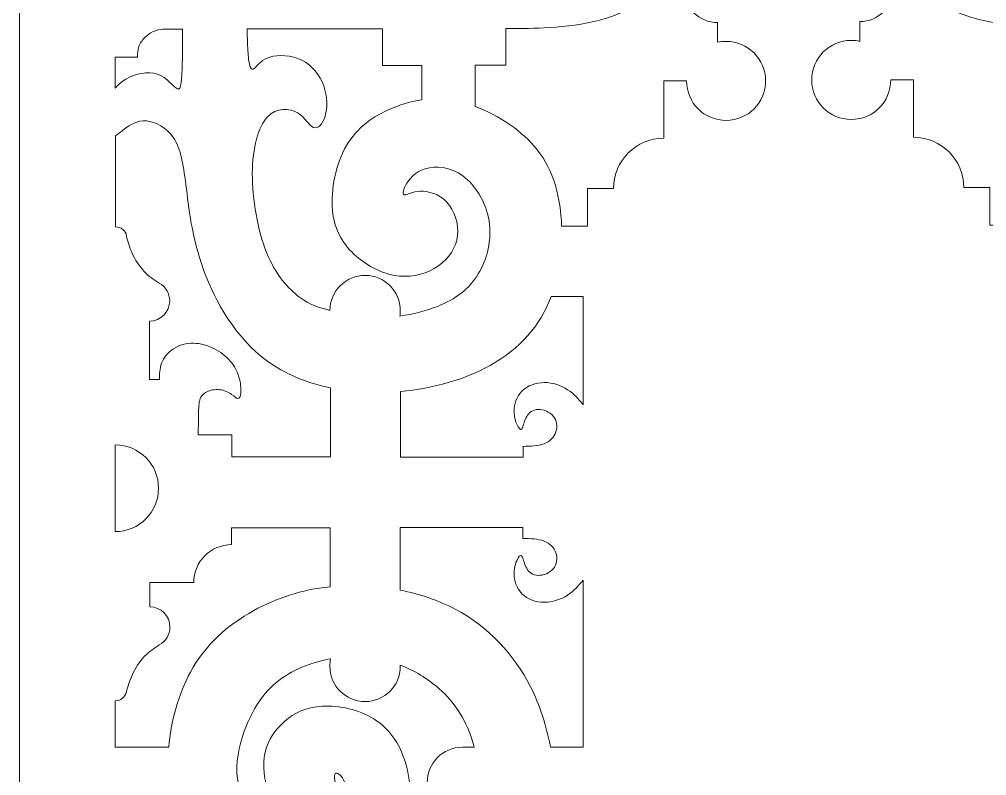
# Model space of a CAD drawing. Header units: centimetres. Extents: x -9.9 to 31.1, y -6.7 to 14.3.
# Drawn here: x 11.988 to 16.053, y -0.709 to 2.468 of the extents above; entities that cross this region are included whole.
import ezdxf

# ---------------------------------------------------------------- set-up
doc = ezdxf.new("R2010")
doc.units = ezdxf.units.CM
doc.header["$MEASUREMENT"] = 0
doc.layers.add('Layer 1', color=7, linetype='Continuous')

msp = doc.modelspace()

# ---------------------------------------------------------------- linework, layer by layer
at = {"layer": 'Layer 1', "lineweight": 9}
for points, knots in [([(14.488, -5.241), (14.488, -5.241), (11.988, -5.241), (11.988, -5.241), (11.988, -5.241), (11.988, -5.241), (11.988, 3.991), (11.988, 3.991), (11.988, 3.991), (11.988, 3.991), (12.222, 3.991), (12.222, 3.991), (12.222, 3.991), (12.302, 4.462), (12.648, 4.843), (13.11, 4.967), (13.11, 4.967), (13.11, 4.967), (13.11, 5.298), (13.11, 5.298), (13.11, 5.298), (13.11, 5.298), (15.224, 5.298), (15.224, 5.298), (15.224, 5.298), (15.224, 5.298), (17.338, 5.298), (17.338, 5.298), (17.338, 5.298), (17.338, 5.298), (17.338, 4.967), (17.338, 4.967), (17.338, 4.967), (17.8, 4.843), (18.147, 4.461), (18.226, 3.991), (18.226, 3.991), (18.226, 3.991), (18.46, 3.991), (18.46, 3.991), (18.46, 3.991), (18.46, 3.991), (18.46, -5.241), (18.46, -5.241), (18.46, -5.241), (18.46, -5.241), (15.96, -5.241), (15.96, -5.241), (15.96, -5.241), (15.96, -4.978), (15.82, -4.736), (15.592, -4.604), (15.592, -4.604), (15.478, -4.538), (15.351, -4.506), (15.224, -4.506), (15.224, -4.506), (15.097, -4.506), (14.97, -4.539), (14.856, -4.604), (14.856, -4.604), (14.628, -4.735), (14.488, -4.978), (14.488, -5.241)], [0, 0, 0, 0, 0.0588235, 0.0588235, 0.0588235, 0.0588235, 0.1176471, 0.1176471, 0.1176471, 0.1176471, 0.1764706, 0.1764706, 0.1764706, 0.1764706, 0.2352941, 0.2352941, 0.2352941, 0.2352941, 0.2941176, 0.2941176, 0.2941176, 0.2941176, 0.3529412, 0.3529412, 0.3529412, 0.3529412, 0.4117647, 0.4117647, 0.4117647, 0.4117647, 0.4705882, 0.4705882, 0.4705882, 0.4705882, 0.5294118, 0.5294118, 0.5294118, 0.5294118, 0.5882353, 0.5882353, 0.5882353, 0.5882353, 0.6470588, 0.6470588, 0.6470588, 0.6470588, 0.7058824, 0.7058824, 0.7058824, 0.7058824, 0.7647059, 0.7647059, 0.7647059, 0.7647059, 0.8235294, 0.8235294, 0.8235294, 0.8235294, 0.8823529, 0.8823529, 0.8823529, 0.8823529, 1, 1, 1, 1]), ([(13.903, 2.101), (13.903, 2.101), (13.903, 2.275), (13.903, 2.275), (13.903, 2.275), (13.903, 2.275), (14.033, 2.275), (14.033, 2.275), (14.033, 2.275), (14.033, 2.275), (14.033, 2.429), (14.033, 2.429), (14.033, 2.429), (14.082, 2.429), (14.131, 2.429), (14.194, 2.432), (14.194, 2.432), (14.257, 2.435), (14.333, 2.442), (14.402, 2.458), (14.402, 2.458), (14.471, 2.474), (14.532, 2.498), (14.59, 2.536), (14.59, 2.536), (14.648, 2.574), (14.704, 2.624), (14.743, 2.675), (14.743, 2.675), (14.782, 2.726), (14.804, 2.778), (14.815, 2.82), (14.815, 2.82), (14.825, 2.862), (14.824, 2.895), (14.822, 2.927), (14.822, 2.927), (14.822, 2.927), (14.92, 2.927), (14.92, 2.927), (14.92, 2.927), (14.92, 2.977), (14.961, 3.018), (15.011, 3.018), (15.011, 3.018), (15.061, 3.018), (15.102, 2.977), (15.102, 2.927), (15.102, 2.927), (15.102, 2.877), (15.061, 2.836), (15.011, 2.836), (15.011, 2.836), (15.011, 2.836), (14.922, 2.836), (14.922, 2.836), (14.922, 2.836), (14.922, 2.836), (14.922, 2.734), (14.922, 2.734), (14.922, 2.734), (14.844, 2.734), (14.782, 2.671), (14.782, 2.594), (14.782, 2.594), (14.782, 2.516), (14.845, 2.454), (14.922, 2.454), (14.922, 2.454), (14.922, 2.454), (14.922, 2.371), (14.922, 2.371), (14.922, 2.371), (14.934, 2.374), (14.946, 2.375), (14.958, 2.375), (14.958, 2.375), (15.05, 2.375), (15.124, 2.301), (15.124, 2.209), (15.124, 2.209), (15.124, 2.117), (15.05, 2.043), (14.958, 2.043), (14.958, 2.043), (14.866, 2.043), (14.792, 2.117), (14.792, 2.209), (14.792, 2.209), (14.792, 2.209), (14.696, 2.209), (14.696, 2.209), (14.696, 2.209), (14.696, 2.209), (14.696, 1.968), (14.696, 1.968), (14.696, 1.968), (14.58, 1.968), (14.485, 1.874), (14.485, 1.757), (14.485, 1.757), (14.485, 1.757), (14.376, 1.757), (14.376, 1.757), (14.376, 1.757), (14.376, 1.757), (14.376, 1.599), (14.376, 1.599), (14.376, 1.599), (14.376, 1.599), (14.267, 1.599), (14.267, 1.599), (14.267, 1.599), (14.265, 1.659), (14.256, 1.716), (14.242, 1.765), (14.242, 1.765), (14.207, 1.888), (14.136, 1.965), (14.051, 2.024), (14.051, 2.024), (14.005, 2.056), (13.954, 2.083), (13.903, 2.102), (13.903, 2.102), (13.903, 2.102), (13.903, 2.1), (13.903, 2.101)], [0, 0, 0, 0, 0.030303, 0.030303, 0.030303, 0.030303, 0.0606061, 0.0606061, 0.0606061, 0.0606061, 0.0909091, 0.0909091, 0.0909091, 0.0909091, 0.1212121, 0.1212121, 0.1212121, 0.1212121, 0.1515152, 0.1515152, 0.1515152, 0.1515152, 0.1818182, 0.1818182, 0.1818182, 0.1818182, 0.2121212, 0.2121212, 0.2121212, 0.2121212, 0.2424242, 0.2424242, 0.2424242, 0.2424242, 0.2727273, 0.2727273, 0.2727273, 0.2727273, 0.3030303, 0.3030303, 0.3030303, 0.3030303, 0.3333333, 0.3333333, 0.3333333, 0.3333333, 0.3636364, 0.3636364, 0.3636364, 0.3636364, 0.3939394, 0.3939394, 0.3939394, 0.3939394, 0.4242424, 0.4242424, 0.4242424, 0.4242424, 0.4545455, 0.4545455, 0.4545455, 0.4545455, 0.4848485, 0.4848485, 0.4848485, 0.4848485, 0.5151515, 0.5151515, 0.5151515, 0.5151515, 0.5454545, 0.5454545, 0.5454545, 0.5454545, 0.5757576, 0.5757576, 0.5757576, 0.5757576, 0.6060606, 0.6060606, 0.6060606, 0.6060606, 0.6363636, 0.6363636, 0.6363636, 0.6363636, 0.6666667, 0.6666667, 0.6666667, 0.6666667, 0.6969697, 0.6969697, 0.6969697, 0.6969697, 0.7272727, 0.7272727, 0.7272727, 0.7272727, 0.7575758, 0.7575758, 0.7575758, 0.7575758, 0.7878788, 0.7878788, 0.7878788, 0.7878788, 0.8181818, 0.8181818, 0.8181818, 0.8181818, 0.8484848, 0.8484848, 0.8484848, 0.8484848, 0.8787879, 0.8787879, 0.8787879, 0.8787879, 0.9090909, 0.9090909, 0.9090909, 0.9090909, 0.9393939, 0.9393939, 0.9393939, 0.9393939, 1, 1, 1, 1]), ([(16.539, 2.105), (16.539, 2.105), (16.539, 2.279), (16.539, 2.279), (16.539, 2.279), (16.539, 2.279), (16.409, 2.279), (16.409, 2.279), (16.409, 2.279), (16.409, 2.279), (16.409, 2.433), (16.409, 2.433), (16.409, 2.433), (16.36, 2.433), (16.311, 2.433), (16.248, 2.436), (16.248, 2.436), (16.185, 2.439), (16.109, 2.446), (16.04, 2.462), (16.04, 2.462), (15.971, 2.478), (15.91, 2.502), (15.852, 2.54), (15.852, 2.54), (15.794, 2.578), (15.738, 2.628), (15.699, 2.679), (15.699, 2.679), (15.66, 2.73), (15.638, 2.782), (15.627, 2.824), (15.627, 2.824), (15.617, 2.866), (15.618, 2.899), (15.62, 2.931), (15.62, 2.931), (15.62, 2.931), (15.522, 2.931), (15.522, 2.931), (15.522, 2.931), (15.522, 2.981), (15.481, 3.022), (15.431, 3.022), (15.431, 3.022), (15.381, 3.022), (15.34, 2.981), (15.34, 2.931), (15.34, 2.931), (15.34, 2.881), (15.381, 2.84), (15.431, 2.84), (15.431, 2.84), (15.431, 2.84), (15.52, 2.84), (15.52, 2.84), (15.52, 2.84), (15.52, 2.84), (15.52, 2.738), (15.52, 2.738), (15.52, 2.738), (15.598, 2.738), (15.66, 2.675), (15.66, 2.598), (15.66, 2.598), (15.66, 2.52), (15.597, 2.458), (15.52, 2.458), (15.52, 2.458), (15.52, 2.458), (15.52, 2.375), (15.52, 2.375), (15.52, 2.375), (15.508, 2.378), (15.496, 2.379), (15.484, 2.379), (15.484, 2.379), (15.392, 2.379), (15.318, 2.305), (15.318, 2.213), (15.318, 2.213), (15.318, 2.121), (15.392, 2.047), (15.484, 2.047), (15.484, 2.047), (15.576, 2.047), (15.65, 2.121), (15.65, 2.213), (15.65, 2.213), (15.65, 2.213), (15.746, 2.213), (15.746, 2.213), (15.746, 2.213), (15.746, 2.213), (15.746, 1.972), (15.746, 1.972), (15.746, 1.972), (15.862, 1.972), (15.957, 1.878), (15.957, 1.761), (15.957, 1.761), (15.957, 1.761), (16.066, 1.761), (16.066, 1.761), (16.066, 1.761), (16.066, 1.761), (16.066, 1.603), (16.066, 1.603), (16.066, 1.603), (16.066, 1.603), (16.175, 1.603), (16.175, 1.603), (16.175, 1.603), (16.177, 1.663), (16.186, 1.72), (16.2, 1.769), (16.2, 1.769), (16.235, 1.892), (16.306, 1.969), (16.391, 2.028), (16.391, 2.028), (16.437, 2.06), (16.488, 2.087), (16.539, 2.106), (16.539, 2.106), (16.539, 2.106), (16.539, 2.104), (16.539, 2.105)], [0, 0, 0, 0, 0.030303, 0.030303, 0.030303, 0.030303, 0.0606061, 0.0606061, 0.0606061, 0.0606061, 0.0909091, 0.0909091, 0.0909091, 0.0909091, 0.1212121, 0.1212121, 0.1212121, 0.1212121, 0.1515152, 0.1515152, 0.1515152, 0.1515152, 0.1818182, 0.1818182, 0.1818182, 0.1818182, 0.2121212, 0.2121212, 0.2121212, 0.2121212, 0.2424242, 0.2424242, 0.2424242, 0.2424242, 0.2727273, 0.2727273, 0.2727273, 0.2727273, 0.3030303, 0.3030303, 0.3030303, 0.3030303, 0.3333333, 0.3333333, 0.3333333, 0.3333333, 0.3636364, 0.3636364, 0.3636364, 0.3636364, 0.3939394, 0.3939394, 0.3939394, 0.3939394, 0.4242424, 0.4242424, 0.4242424, 0.4242424, 0.4545455, 0.4545455, 0.4545455, 0.4545455, 0.4848485, 0.4848485, 0.4848485, 0.4848485, 0.5151515, 0.5151515, 0.5151515, 0.5151515, 0.5454545, 0.5454545, 0.5454545, 0.5454545, 0.5757576, 0.5757576, 0.5757576, 0.5757576, 0.6060606, 0.6060606, 0.6060606, 0.6060606, 0.6363636, 0.6363636, 0.6363636, 0.6363636, 0.6666667, 0.6666667, 0.6666667, 0.6666667, 0.6969697, 0.6969697, 0.6969697, 0.6969697, 0.7272727, 0.7272727, 0.7272727, 0.7272727, 0.7575758, 0.7575758, 0.7575758, 0.7575758, 0.7878788, 0.7878788, 0.7878788, 0.7878788, 0.8181818, 0.8181818, 0.8181818, 0.8181818, 0.8484848, 0.8484848, 0.8484848, 0.8484848, 0.8787879, 0.8787879, 0.8787879, 0.8787879, 0.9090909, 0.9090909, 0.9090909, 0.9090909, 0.9393939, 0.9393939, 0.9393939, 0.9393939, 1, 1, 1, 1]), ([(12.486, 2.309), (12.486, 2.309), (12.391, 2.309), (12.391, 2.309), (12.391, 2.309), (12.391, 2.309), (12.391, 2.179), (12.391, 2.179), (12.391, 2.179), (12.403, 2.193), (12.418, 2.206), (12.435, 2.216), (12.435, 2.216), (12.475, 2.24), (12.529, 2.251), (12.569, 2.237), (12.569, 2.237), (12.609, 2.223), (12.636, 2.184), (12.652, 2.176), (12.652, 2.176), (12.668, 2.168), (12.673, 2.19), (12.674, 2.381), (12.674, 2.381), (12.674, 2.395), (12.674, 2.41), (12.674, 2.426), (12.674, 2.426), (12.674, 2.426), (12.619, 2.426), (12.619, 2.426), (12.619, 2.426), (12.611, 2.427), (12.603, 2.427), (12.591, 2.426), (12.591, 2.426), (12.579, 2.425), (12.563, 2.422), (12.55, 2.416), (12.55, 2.416), (12.537, 2.41), (12.526, 2.402), (12.515, 2.391), (12.515, 2.391), (12.505, 2.38), (12.495, 2.367), (12.49, 2.353), (12.49, 2.353), (12.485, 2.339), (12.485, 2.323), (12.485, 2.308), (12.485, 2.308), (12.485, 2.308), (12.486, 2.309), (12.486, 2.309)], [0, 0, 0, 0, 0.0666667, 0.0666667, 0.0666667, 0.0666667, 0.1333333, 0.1333333, 0.1333333, 0.1333333, 0.2, 0.2, 0.2, 0.2, 0.2666667, 0.2666667, 0.2666667, 0.2666667, 0.3333333, 0.3333333, 0.3333333, 0.3333333, 0.4, 0.4, 0.4, 0.4, 0.4666667, 0.4666667, 0.4666667, 0.4666667, 0.5333333, 0.5333333, 0.5333333, 0.5333333, 0.6, 0.6, 0.6, 0.6, 0.6666667, 0.6666667, 0.6666667, 0.6666667, 0.7333333, 0.7333333, 0.7333333, 0.7333333, 0.8, 0.8, 0.8, 0.8, 0.8666667, 0.8666667, 0.8666667, 0.8666667, 1, 1, 1, 1]), ([(12.947, 2.427), (12.947, 2.427), (13.514, 2.427), (13.514, 2.427), (13.514, 2.427), (13.514, 2.427), (13.514, 2.273), (13.514, 2.273), (13.514, 2.273), (13.514, 2.273), (13.68, 2.273), (13.68, 2.273), (13.68, 2.273), (13.68, 2.273), (13.68, 2.13), (13.68, 2.13), (13.68, 2.13), (13.629, 2.123), (13.58, 2.107), (13.535, 2.086), (13.535, 2.086), (13.462, 2.052), (13.397, 2.003), (13.355, 1.923), (13.355, 1.923), (13.313, 1.843), (13.294, 1.733), (13.306, 1.649), (13.306, 1.649), (13.318, 1.565), (13.361, 1.508), (13.413, 1.465), (13.413, 1.465), (13.465, 1.423), (13.526, 1.395), (13.586, 1.389), (13.586, 1.389), (13.646, 1.384), (13.704, 1.401), (13.749, 1.432), (13.749, 1.432), (13.793, 1.463), (13.824, 1.508), (13.829, 1.559), (13.829, 1.559), (13.835, 1.609), (13.816, 1.666), (13.784, 1.7), (13.784, 1.7), (13.752, 1.734), (13.705, 1.747), (13.672, 1.746), (13.672, 1.746), (13.639, 1.745), (13.618, 1.729), (13.608, 1.73), (13.608, 1.73), (13.598, 1.73), (13.598, 1.746), (13.611, 1.77), (13.611, 1.77), (13.624, 1.794), (13.65, 1.826), (13.694, 1.84), (13.694, 1.84), (13.738, 1.854), (13.799, 1.849), (13.852, 1.81), (13.852, 1.81), (13.905, 1.771), (13.949, 1.699), (13.962, 1.621), (13.962, 1.621), (13.974, 1.543), (13.955, 1.461), (13.916, 1.398), (13.916, 1.398), (13.878, 1.335), (13.821, 1.292), (13.746, 1.262), (13.746, 1.262), (13.698, 1.243), (13.642, 1.229), (13.587, 1.221), (13.587, 1.221), (13.588, 1.228), (13.589, 1.236), (13.589, 1.244), (13.589, 1.244), (13.589, 1.326), (13.523, 1.392), (13.441, 1.392), (13.441, 1.392), (13.36, 1.392), (13.293, 1.326), (13.293, 1.245), (13.293, 1.245), (13.247, 1.257), (13.209, 1.268), (13.166, 1.3), (13.166, 1.3), (13.119, 1.335), (13.065, 1.394), (13.027, 1.488), (13.027, 1.488), (12.989, 1.582), (12.967, 1.712), (12.967, 1.82), (12.967, 1.82), (12.968, 1.928), (12.991, 2.016), (13.03, 2.057), (13.03, 2.057), (13.069, 2.099), (13.123, 2.094), (13.157, 2.075), (13.157, 2.075), (13.191, 2.055), (13.206, 2.02), (13.224, 2.013), (13.224, 2.013), (13.242, 2.006), (13.263, 2.027), (13.273, 2.061), (13.273, 2.061), (13.283, 2.095), (13.283, 2.144), (13.267, 2.188), (13.267, 2.188), (13.251, 2.233), (13.219, 2.275), (13.175, 2.296), (13.175, 2.296), (13.131, 2.318), (13.076, 2.319), (13.041, 2.309), (13.041, 2.309), (13.007, 2.299), (12.993, 2.278), (12.98, 2.265), (12.98, 2.265), (12.967, 2.252), (12.955, 2.247), (12.949, 2.325), (12.949, 2.325), (12.947, 2.351), (12.946, 2.387), (12.945, 2.426), (12.945, 2.426), (12.945, 2.426), (12.947, 2.427), (12.947, 2.427)], [0, 0, 0, 0, 0.025641, 0.025641, 0.025641, 0.025641, 0.0512821, 0.0512821, 0.0512821, 0.0512821, 0.0769231, 0.0769231, 0.0769231, 0.0769231, 0.1025641, 0.1025641, 0.1025641, 0.1025641, 0.1282051, 0.1282051, 0.1282051, 0.1282051, 0.1538462, 0.1538462, 0.1538462, 0.1538462, 0.1794872, 0.1794872, 0.1794872, 0.1794872, 0.2051282, 0.2051282, 0.2051282, 0.2051282, 0.2307692, 0.2307692, 0.2307692, 0.2307692, 0.2564103, 0.2564103, 0.2564103, 0.2564103, 0.2820513, 0.2820513, 0.2820513, 0.2820513, 0.3076923, 0.3076923, 0.3076923, 0.3076923, 0.3333333, 0.3333333, 0.3333333, 0.3333333, 0.3589744, 0.3589744, 0.3589744, 0.3589744, 0.3846154, 0.3846154, 0.3846154, 0.3846154, 0.4102564, 0.4102564, 0.4102564, 0.4102564, 0.4358974, 0.4358974, 0.4358974, 0.4358974, 0.4615385, 0.4615385, 0.4615385, 0.4615385, 0.4871795, 0.4871795, 0.4871795, 0.4871795, 0.5128205, 0.5128205, 0.5128205, 0.5128205, 0.5384615, 0.5384615, 0.5384615, 0.5384615, 0.5641026, 0.5641026, 0.5641026, 0.5641026, 0.5897436, 0.5897436, 0.5897436, 0.5897436, 0.6153846, 0.6153846, 0.6153846, 0.6153846, 0.6410256, 0.6410256, 0.6410256, 0.6410256, 0.6666667, 0.6666667, 0.6666667, 0.6666667, 0.6923077, 0.6923077, 0.6923077, 0.6923077, 0.7179487, 0.7179487, 0.7179487, 0.7179487, 0.7435897, 0.7435897, 0.7435897, 0.7435897, 0.7692308, 0.7692308, 0.7692308, 0.7692308, 0.7948718, 0.7948718, 0.7948718, 0.7948718, 0.8205128, 0.8205128, 0.8205128, 0.8205128, 0.8461538, 0.8461538, 0.8461538, 0.8461538, 0.8717949, 0.8717949, 0.8717949, 0.8717949, 0.8974359, 0.8974359, 0.8974359, 0.8974359, 0.9230769, 0.9230769, 0.9230769, 0.9230769, 0.9487179, 0.9487179, 0.9487179, 0.9487179, 1, 1, 1, 1]), ([(12.437, 1.558), (12.444, 1.535), (12.45, 1.511), (12.462, 1.485), (12.462, 1.485), (12.474, 1.459), (12.493, 1.43), (12.512, 1.409), (12.512, 1.409), (12.532, 1.388), (12.553, 1.374), (12.575, 1.36), (12.575, 1.36), (12.602, 1.346), (12.62, 1.317), (12.62, 1.285), (12.62, 1.285), (12.62, 1.238), (12.582, 1.2), (12.535, 1.2), (12.535, 1.2), (12.535, 1.2), (12.535, 0.955), (12.535, 0.955), (12.535, 0.955), (12.535, 0.955), (12.577, 0.955), (12.577, 0.955), (12.577, 0.955), (12.577, 0.977), (12.577, 1), (12.586, 1.023), (12.586, 1.023), (12.595, 1.046), (12.612, 1.069), (12.636, 1.084), (12.636, 1.084), (12.66, 1.1), (12.69, 1.108), (12.72, 1.107), (12.72, 1.107), (12.75, 1.107), (12.78, 1.098), (12.806, 1.085), (12.806, 1.085), (12.832, 1.071), (12.856, 1.053), (12.874, 1.032), (12.874, 1.032), (12.892, 1.012), (12.904, 0.989), (12.911, 0.965), (12.911, 0.965), (12.918, 0.941), (12.92, 0.914), (12.919, 0.898), (12.919, 0.898), (12.917, 0.881), (12.912, 0.875), (12.906, 0.875), (12.906, 0.875), (12.9, 0.876), (12.893, 0.884), (12.88, 0.892), (12.88, 0.892), (12.867, 0.901), (12.849, 0.91), (12.83, 0.912), (12.83, 0.912), (12.811, 0.914), (12.791, 0.91), (12.776, 0.903), (12.776, 0.903), (12.761, 0.896), (12.751, 0.886), (12.746, 0.868), (12.746, 0.868), (12.741, 0.85), (12.741, 0.822), (12.741, 0.797), (12.741, 0.797), (12.741, 0.771), (12.74, 0.747), (12.739, 0.723), (12.739, 0.723), (12.739, 0.723), (12.881, 0.723), (12.881, 0.723), (12.881, 0.723), (12.881, 0.723), (12.881, 0.63), (12.881, 0.63), (12.881, 0.63), (12.881, 0.63), (13.295, 0.63), (13.295, 0.63), (13.295, 0.63), (13.295, 0.63), (13.295, 0.92), (13.295, 0.92), (13.295, 0.92), (13.196, 0.94), (13.104, 0.978), (13.026, 1.035), (13.026, 1.035), (12.899, 1.13), (12.811, 1.279), (12.762, 1.416), (12.762, 1.416), (12.712, 1.553), (12.7, 1.679), (12.688, 1.772), (12.688, 1.772), (12.676, 1.866), (12.665, 1.927), (12.636, 1.97), (12.636, 1.97), (12.607, 2.013), (12.56, 2.038), (12.522, 2.041), (12.522, 2.041), (12.484, 2.044), (12.454, 2.025), (12.428, 2.006), (12.428, 2.006), (12.415, 1.996), (12.403, 1.986), (12.392, 1.978), (12.392, 1.978), (12.392, 1.978), (12.392, 1.596), (12.392, 1.596), (12.392, 1.596), (12.415, 1.596), (12.434, 1.58), (12.439, 1.558), (12.439, 1.558), (12.439, 1.558), (12.437, 1.558), (12.437, 1.558)], [0, 0, 0, 0, 0.0277778, 0.0277778, 0.0277778, 0.0277778, 0.0555556, 0.0555556, 0.0555556, 0.0555556, 0.0833333, 0.0833333, 0.0833333, 0.0833333, 0.1111111, 0.1111111, 0.1111111, 0.1111111, 0.1388889, 0.1388889, 0.1388889, 0.1388889, 0.1666667, 0.1666667, 0.1666667, 0.1666667, 0.1944444, 0.1944444, 0.1944444, 0.1944444, 0.2222222, 0.2222222, 0.2222222, 0.2222222, 0.25, 0.25, 0.25, 0.25, 0.2777778, 0.2777778, 0.2777778, 0.2777778, 0.3055556, 0.3055556, 0.3055556, 0.3055556, 0.3333333, 0.3333333, 0.3333333, 0.3333333, 0.3611111, 0.3611111, 0.3611111, 0.3611111, 0.3888889, 0.3888889, 0.3888889, 0.3888889, 0.4166667, 0.4166667, 0.4166667, 0.4166667, 0.4444444, 0.4444444, 0.4444444, 0.4444444, 0.4722222, 0.4722222, 0.4722222, 0.4722222, 0.5, 0.5, 0.5, 0.5, 0.5277778, 0.5277778, 0.5277778, 0.5277778, 0.5555556, 0.5555556, 0.5555556, 0.5555556, 0.5833333, 0.5833333, 0.5833333, 0.5833333, 0.6111111, 0.6111111, 0.6111111, 0.6111111, 0.6388889, 0.6388889, 0.6388889, 0.6388889, 0.6666667, 0.6666667, 0.6666667, 0.6666667, 0.6944444, 0.6944444, 0.6944444, 0.6944444, 0.7222222, 0.7222222, 0.7222222, 0.7222222, 0.75, 0.75, 0.75, 0.75, 0.7777778, 0.7777778, 0.7777778, 0.7777778, 0.8055556, 0.8055556, 0.8055556, 0.8055556, 0.8333333, 0.8333333, 0.8333333, 0.8333333, 0.8611111, 0.8611111, 0.8611111, 0.8611111, 0.8888889, 0.8888889, 0.8888889, 0.8888889, 0.9166667, 0.9166667, 0.9166667, 0.9166667, 0.9444444, 0.9444444, 0.9444444, 0.9444444, 1, 1, 1, 1]), ([(14.105, 0.674), (14.105, 0.674), (14.105, 0.628), (14.105, 0.628), (14.105, 0.628), (14.105, 0.628), (13.59, 0.628), (13.59, 0.628), (13.59, 0.628), (13.59, 0.628), (13.59, 0.904), (13.59, 0.904), (13.59, 0.904), (13.727, 0.917), (13.861, 0.955), (13.967, 1.014), (13.967, 1.014), (14.09, 1.082), (14.176, 1.179), (14.223, 1.303), (14.223, 1.303), (14.223, 1.303), (14.357, 1.303), (14.357, 1.303), (14.357, 1.303), (14.357, 1.303), (14.357, 0.849), (14.357, 0.849), (14.357, 0.849), (14.338, 0.872), (14.319, 0.895), (14.292, 0.912), (14.292, 0.912), (14.265, 0.93), (14.23, 0.942), (14.194, 0.942), (14.194, 0.942), (14.159, 0.942), (14.123, 0.929), (14.1, 0.906), (14.1, 0.906), (14.077, 0.883), (14.067, 0.851), (14.067, 0.822), (14.067, 0.822), (14.067, 0.793), (14.076, 0.769), (14.084, 0.756), (14.084, 0.756), (14.092, 0.743), (14.098, 0.742), (14.102, 0.752), (14.102, 0.752), (14.107, 0.762), (14.11, 0.783), (14.12, 0.799), (14.12, 0.799), (14.13, 0.816), (14.146, 0.828), (14.168, 0.829), (14.168, 0.829), (14.19, 0.83), (14.217, 0.819), (14.232, 0.801), (14.232, 0.801), (14.247, 0.783), (14.25, 0.757), (14.243, 0.735), (14.243, 0.735), (14.236, 0.713), (14.218, 0.694), (14.193, 0.685), (14.193, 0.685), (14.168, 0.675), (14.136, 0.675), (14.104, 0.674), (14.104, 0.674), (14.104, 0.674), (14.105, 0.674), (14.105, 0.674)], [0, 0, 0, 0, 0.047619, 0.047619, 0.047619, 0.047619, 0.0952381, 0.0952381, 0.0952381, 0.0952381, 0.1428571, 0.1428571, 0.1428571, 0.1428571, 0.1904762, 0.1904762, 0.1904762, 0.1904762, 0.2380952, 0.2380952, 0.2380952, 0.2380952, 0.2857143, 0.2857143, 0.2857143, 0.2857143, 0.3333333, 0.3333333, 0.3333333, 0.3333333, 0.3809524, 0.3809524, 0.3809524, 0.3809524, 0.4285714, 0.4285714, 0.4285714, 0.4285714, 0.4761905, 0.4761905, 0.4761905, 0.4761905, 0.5238095, 0.5238095, 0.5238095, 0.5238095, 0.5714286, 0.5714286, 0.5714286, 0.5714286, 0.6190476, 0.6190476, 0.6190476, 0.6190476, 0.6666667, 0.6666667, 0.6666667, 0.6666667, 0.7142857, 0.7142857, 0.7142857, 0.7142857, 0.7619048, 0.7619048, 0.7619048, 0.7619048, 0.8095238, 0.8095238, 0.8095238, 0.8095238, 0.8571429, 0.8571429, 0.8571429, 0.8571429, 0.9047619, 0.9047619, 0.9047619, 0.9047619, 1, 1, 1, 1]), ([(12.391, 0.316), (12.491, 0.316), (12.573, 0.397), (12.573, 0.498), (12.573, 0.498), (12.573, 0.598), (12.492, 0.68), (12.391, 0.68), (12.391, 0.68), (12.391, 0.68), (12.391, 0.317), (12.391, 0.317), (12.391, 0.317), (12.391, 0.317), (12.391, 0.316), (12.391, 0.316)], [0, 0, 0, 0, 0.2, 0.2, 0.2, 0.2, 0.4, 0.4, 0.4, 0.4, 0.6, 0.6, 0.6, 0.6, 1, 1, 1, 1]), ([(12.438, -0.357), (12.433, -0.379), (12.414, -0.395), (12.391, -0.395), (12.391, -0.395), (12.391, -0.395), (12.391, -0.59), (12.391, -0.59), (12.391, -0.59), (12.391, -0.59), (12.616, -0.59), (12.616, -0.59), (12.616, -0.59), (12.625, -0.485), (12.655, -0.369), (12.707, -0.274), (12.707, -0.274), (12.769, -0.16), (12.862, -0.077), (12.973, -0.016), (12.973, -0.016), (13.067, 0.036), (13.173, 0.072), (13.294, 0.084), (13.294, 0.084), (13.294, 0.084), (13.294, 0.331), (13.294, 0.331), (13.294, 0.331), (13.294, 0.331), (12.88, 0.331), (12.88, 0.331), (12.88, 0.331), (12.88, 0.331), (12.88, 0.261), (12.88, 0.261), (12.88, 0.261), (12.792, 0.261), (12.721, 0.19), (12.721, 0.102), (12.721, 0.102), (12.721, 0.102), (12.536, 0.102), (12.536, 0.102), (12.536, 0.102), (12.536, 0.102), (12.536, 0), (12.536, 0), (12.536, 0), (12.583, 0), (12.621, -0.038), (12.621, -0.085), (12.621, -0.085), (12.621, -0.117), (12.603, -0.146), (12.576, -0.16), (12.576, -0.16), (12.555, -0.174), (12.533, -0.188), (12.513, -0.209), (12.513, -0.209), (12.493, -0.23), (12.475, -0.259), (12.463, -0.285), (12.463, -0.285), (12.451, -0.311), (12.444, -0.335), (12.438, -0.358), (12.438, -0.358), (12.438, -0.358), (12.438, -0.357), (12.438, -0.357)], [0, 0, 0, 0, 0.0526316, 0.0526316, 0.0526316, 0.0526316, 0.1052632, 0.1052632, 0.1052632, 0.1052632, 0.1578947, 0.1578947, 0.1578947, 0.1578947, 0.2105263, 0.2105263, 0.2105263, 0.2105263, 0.2631579, 0.2631579, 0.2631579, 0.2631579, 0.3157895, 0.3157895, 0.3157895, 0.3157895, 0.3684211, 0.3684211, 0.3684211, 0.3684211, 0.4210526, 0.4210526, 0.4210526, 0.4210526, 0.4736842, 0.4736842, 0.4736842, 0.4736842, 0.5263158, 0.5263158, 0.5263158, 0.5263158, 0.5789474, 0.5789474, 0.5789474, 0.5789474, 0.6315789, 0.6315789, 0.6315789, 0.6315789, 0.6842105, 0.6842105, 0.6842105, 0.6842105, 0.7368421, 0.7368421, 0.7368421, 0.7368421, 0.7894737, 0.7894737, 0.7894737, 0.7894737, 0.8421053, 0.8421053, 0.8421053, 0.8421053, 0.8947368, 0.8947368, 0.8947368, 0.8947368, 1, 1, 1, 1]), ([(14.357, 0.11), (14.357, 0.11), (14.357, -0.59), (14.357, -0.59), (14.357, -0.59), (14.357, -0.59), (14.22, -0.59), (14.22, -0.59), (14.22, -0.59), (14.203, -0.5), (14.176, -0.414), (14.135, -0.334), (14.135, -0.334), (14.066, -0.2), (13.96, -0.084), (13.82, -0.01), (13.82, -0.01), (13.749, 0.027), (13.67, 0.054), (13.589, 0.07), (13.589, 0.07), (13.589, 0.07), (13.589, 0.333), (13.589, 0.333), (13.589, 0.333), (13.589, 0.333), (14.104, 0.333), (14.104, 0.333), (14.104, 0.333), (14.104, 0.333), (14.104, 0.287), (14.104, 0.287), (14.104, 0.287), (14.136, 0.286), (14.168, 0.286), (14.193, 0.276), (14.193, 0.276), (14.218, 0.266), (14.236, 0.248), (14.243, 0.226), (14.243, 0.226), (14.25, 0.204), (14.247, 0.178), (14.232, 0.16), (14.232, 0.16), (14.217, 0.142), (14.19, 0.131), (14.168, 0.132), (14.168, 0.132), (14.146, 0.133), (14.129, 0.145), (14.12, 0.162), (14.12, 0.162), (14.11, 0.179), (14.107, 0.2), (14.102, 0.209), (14.102, 0.209), (14.097, 0.219), (14.091, 0.218), (14.084, 0.205), (14.084, 0.205), (14.076, 0.192), (14.067, 0.167), (14.067, 0.139), (14.067, 0.139), (14.067, 0.11), (14.077, 0.078), (14.1, 0.055), (14.1, 0.055), (14.123, 0.032), (14.159, 0.019), (14.194, 0.019), (14.194, 0.019), (14.229, 0.019), (14.265, 0.031), (14.292, 0.049), (14.292, 0.049), (14.319, 0.067), (14.338, 0.089), (14.357, 0.112), (14.357, 0.112), (14.357, 0.112), (14.357, 0.11), (14.357, 0.11)], [0, 0, 0, 0, 0.0454545, 0.0454545, 0.0454545, 0.0454545, 0.0909091, 0.0909091, 0.0909091, 0.0909091, 0.1363636, 0.1363636, 0.1363636, 0.1363636, 0.1818182, 0.1818182, 0.1818182, 0.1818182, 0.2272727, 0.2272727, 0.2272727, 0.2272727, 0.2727273, 0.2727273, 0.2727273, 0.2727273, 0.3181818, 0.3181818, 0.3181818, 0.3181818, 0.3636364, 0.3636364, 0.3636364, 0.3636364, 0.4090909, 0.4090909, 0.4090909, 0.4090909, 0.4545455, 0.4545455, 0.4545455, 0.4545455, 0.5, 0.5, 0.5, 0.5, 0.5454545, 0.5454545, 0.5454545, 0.5454545, 0.5909091, 0.5909091, 0.5909091, 0.5909091, 0.6363636, 0.6363636, 0.6363636, 0.6363636, 0.6818182, 0.6818182, 0.6818182, 0.6818182, 0.7272727, 0.7272727, 0.7272727, 0.7272727, 0.7727273, 0.7727273, 0.7727273, 0.7727273, 0.8181818, 0.8181818, 0.8181818, 0.8181818, 0.8636364, 0.8636364, 0.8636364, 0.8636364, 0.9090909, 0.9090909, 0.9090909, 0.9090909, 1, 1, 1, 1]), ([(13.924, -0.886), (13.924, -0.886), (13.85, -0.886), (13.85, -0.886), (13.85, -0.886), (13.768, -0.886), (13.702, -0.82), (13.702, -0.738), (13.702, -0.738), (13.702, -0.656), (13.768, -0.59), (13.85, -0.59), (13.85, -0.59), (13.85, -0.59), (13.9, -0.59), (13.9, -0.59), (13.9, -0.59), (13.899, -0.588), (13.899, -0.586), (13.898, -0.584), (13.898, -0.584), (13.87, -0.479), (13.818, -0.403), (13.751, -0.343), (13.751, -0.343), (13.703, -0.301), (13.648, -0.268), (13.589, -0.245), (13.589, -0.245), (13.589, -0.247), (13.589, -0.248), (13.589, -0.25), (13.589, -0.25), (13.589, -0.332), (13.523, -0.398), (13.441, -0.398), (13.441, -0.398), (13.359, -0.398), (13.293, -0.332), (13.293, -0.25), (13.293, -0.25), (13.293, -0.239), (13.294, -0.229), (13.296, -0.218), (13.296, -0.218), (13.281, -0.221), (13.267, -0.224), (13.252, -0.228), (13.252, -0.228), (13.168, -0.25), (13.089, -0.29), (13.032, -0.352), (13.032, -0.352), (12.975, -0.414), (12.939, -0.496), (12.919, -0.569), (12.919, -0.569), (12.899, -0.642), (12.895, -0.706), (12.915, -0.768), (12.915, -0.768), (12.935, -0.83), (12.98, -0.889), (13.037, -0.922), (13.037, -0.922), (13.093, -0.956), (13.161, -0.964), (13.218, -0.949), (13.218, -0.949), (13.275, -0.934), (13.321, -0.896), (13.343, -0.853), (13.343, -0.853), (13.365, -0.811), (13.363, -0.764), (13.354, -0.736), (13.354, -0.736), (13.344, -0.708), (13.327, -0.699), (13.319, -0.699), (13.319, -0.699), (13.311, -0.7), (13.312, -0.71), (13.314, -0.729), (13.314, -0.729), (13.316, -0.748), (13.318, -0.775), (13.3, -0.802), (13.3, -0.802), (13.282, -0.829), (13.242, -0.855), (13.194, -0.86), (13.194, -0.86), (13.146, -0.864), (13.089, -0.846), (13.055, -0.802), (13.055, -0.802), (13.021, -0.758), (13.009, -0.688), (13.017, -0.631), (13.017, -0.631), (13.025, -0.574), (13.052, -0.531), (13.089, -0.494), (13.089, -0.494), (13.126, -0.458), (13.172, -0.428), (13.237, -0.42), (13.237, -0.42), (13.302, -0.411), (13.386, -0.423), (13.453, -0.457), (13.453, -0.457), (13.52, -0.491), (13.57, -0.546), (13.6, -0.624), (13.6, -0.624), (13.63, -0.702), (13.641, -0.802), (13.619, -0.893), (13.619, -0.893), (13.598, -0.984), (13.545, -1.066), (13.474, -1.123), (13.474, -1.123), (13.447, -1.149), (13.42, -1.174), (13.384, -1.209), (13.384, -1.209), (13.349, -1.243), (13.305, -1.287), (13.276, -1.335), (13.276, -1.335), (13.247, -1.384), (13.232, -1.438), (13.225, -1.478), (13.225, -1.478), (13.218, -1.519), (13.218, -1.546), (13.218, -1.573), (13.218, -1.573), (13.218, -1.573), (13.218, -1.685), (13.218, -1.685), (13.218, -1.685), (13.301, -1.685), (13.386, -1.667), (13.463, -1.631), (13.463, -1.631), (13.553, -1.59), (13.633, -1.524), (13.695, -1.459), (13.695, -1.459), (13.757, -1.393), (13.801, -1.328), (13.838, -1.244), (13.838, -1.244), (13.875, -1.16), (13.905, -1.058), (13.917, -0.94), (13.917, -0.94), (13.919, -0.922), (13.92, -0.904), (13.922, -0.885), (13.922, -0.885), (13.922, -0.885), (13.924, -0.886), (13.924, -0.886)], [0, 0, 0, 0, 0.0232558, 0.0232558, 0.0232558, 0.0232558, 0.0465116, 0.0465116, 0.0465116, 0.0465116, 0.0697674, 0.0697674, 0.0697674, 0.0697674, 0.0930233, 0.0930233, 0.0930233, 0.0930233, 0.1162791, 0.1162791, 0.1162791, 0.1162791, 0.1395349, 0.1395349, 0.1395349, 0.1395349, 0.1627907, 0.1627907, 0.1627907, 0.1627907, 0.1860465, 0.1860465, 0.1860465, 0.1860465, 0.2093023, 0.2093023, 0.2093023, 0.2093023, 0.2325581, 0.2325581, 0.2325581, 0.2325581, 0.255814, 0.255814, 0.255814, 0.255814, 0.2790698, 0.2790698, 0.2790698, 0.2790698, 0.3023256, 0.3023256, 0.3023256, 0.3023256, 0.3255814, 0.3255814, 0.3255814, 0.3255814, 0.3488372, 0.3488372, 0.3488372, 0.3488372, 0.372093, 0.372093, 0.372093, 0.372093, 0.3953488, 0.3953488, 0.3953488, 0.3953488, 0.4186047, 0.4186047, 0.4186047, 0.4186047, 0.4418605, 0.4418605, 0.4418605, 0.4418605, 0.4651163, 0.4651163, 0.4651163, 0.4651163, 0.4883721, 0.4883721, 0.4883721, 0.4883721, 0.5116279, 0.5116279, 0.5116279, 0.5116279, 0.5348837, 0.5348837, 0.5348837, 0.5348837, 0.5581395, 0.5581395, 0.5581395, 0.5581395, 0.5813953, 0.5813953, 0.5813953, 0.5813953, 0.6046512, 0.6046512, 0.6046512, 0.6046512, 0.627907, 0.627907, 0.627907, 0.627907, 0.6511628, 0.6511628, 0.6511628, 0.6511628, 0.6744186, 0.6744186, 0.6744186, 0.6744186, 0.6976744, 0.6976744, 0.6976744, 0.6976744, 0.7209302, 0.7209302, 0.7209302, 0.7209302, 0.744186, 0.744186, 0.744186, 0.744186, 0.7674419, 0.7674419, 0.7674419, 0.7674419, 0.7906977, 0.7906977, 0.7906977, 0.7906977, 0.8139535, 0.8139535, 0.8139535, 0.8139535, 0.8372093, 0.8372093, 0.8372093, 0.8372093, 0.8604651, 0.8604651, 0.8604651, 0.8604651, 0.8837209, 0.8837209, 0.8837209, 0.8837209, 0.9069767, 0.9069767, 0.9069767, 0.9069767, 0.9302326, 0.9302326, 0.9302326, 0.9302326, 0.9534884, 0.9534884, 0.9534884, 0.9534884, 1, 1, 1, 1])]:
    msp.add_open_spline(points, degree=3, knots=knots, dxfattribs=at)

doc.saveas('drawing.dxf')
